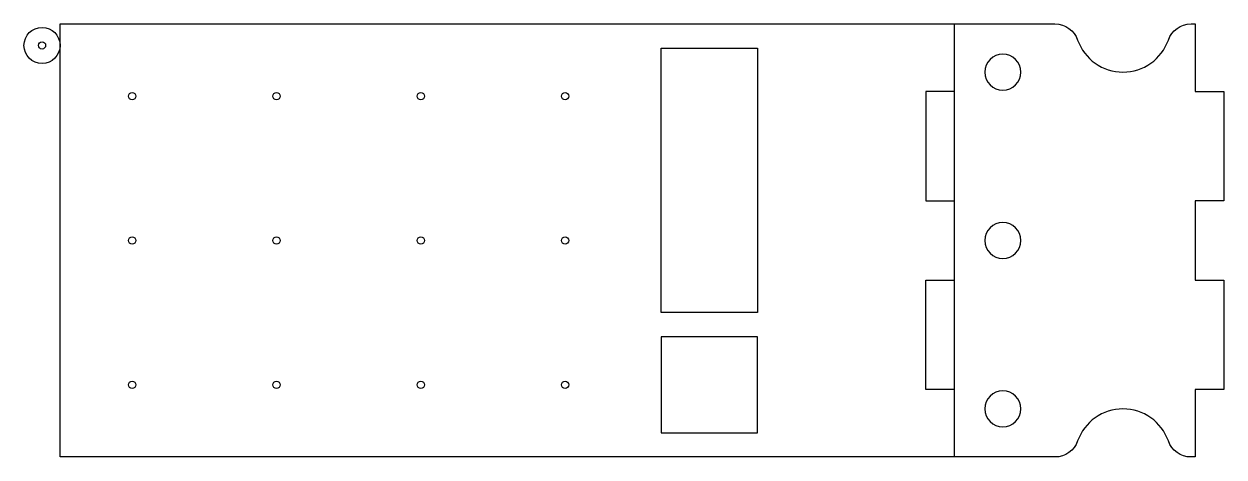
# Model space of a CAD drawing. Header units: millimetres. Extents: x 3594 to 4093, y 2415 to 2595.
import ezdxf

# ---------------------------------------------------------------- set-up
doc = ezdxf.new("R2010")
doc.units = ezdxf.units.MM

# ---------------------------------------------------------------- blocks, each defined once
blk = doc.blocks.new('*U15')
blk.add_circle((0, 0), 1.5)
blk = doc.blocks.new('*U17')
at = {"color": 0, "linetype": 'ByBlock', "lineweight": -2, "transparency": 16777216, "rotation": 90}
for p in [(3639.37, 2564.8), (3639.37, 2504.8), (3639.37, 2444.8)]:
    blk.add_blockref('*U15', p, dxfattribs=at)
blk = doc.blocks.new('*U13')
blk.add_blockref('*U17', (-3639.37, -2444.8))
blk = doc.blocks.new('*U14')
at = {"color": 0, "linetype": 'ByBlock', "lineweight": -2, "transparency": 16777216}
for p in [(3639.37, 2444.8), (3699.37, 2444.8), (3759.37, 2444.8), (3819.37, 2444.8)]:
    blk.add_blockref('*U13', p, dxfattribs=at)
blk = doc.blocks.new('*U46')
blk.add_circle((0, 0), 7.5)
blk = doc.blocks.new('*U47')
at = {"color": 0, "linetype": 'ByBlock', "lineweight": -2, "transparency": 16777216, "rotation": 270}
for p in [(4215.16, 2598.35), (4215.16, 2528.35), (4215.16, 2458.35)]:
    blk.add_blockref('*U46', p, dxfattribs=at)

msp = doc.modelspace()

# ---------------------------------------------------------------- linework, layer by layer
msp.add_line((3981.37, 2414.8), (3981.37, 2594.8))
msp.add_lwpolyline([(4023.09, 2594.8, -0.317837), (4032.51, 2588.13, 0.707107), (4070.23, 2588.13, -0.317837), (4079.65, 2594.8), (4081.37, 2594.8), (4081.37, 2566.79), (4093.37, 2566.79), (4093.37, 2521.27), (4081.37, 2521.27), (4081.37, 2488.32), (4093.37, 2488.32), (4093.37, 2442.8), (4081.37, 2442.8), (4081.37, 2414.8), (4079.65, 2414.8, -0.317837), (4070.23, 2421.46, 0.707107), (4032.51, 2421.46, -0.317837), (4023.09, 2414.8), (3609.37, 2414.8), (3609.37, 2594.8)], format="xyb", close=True)
for points in [[(3899.37, 2474.8), (3859.37, 2474.8), (3859.37, 2584.8), (3899.37, 2584.8)], [(3899.37, 2464.8), (3859.37, 2464.8), (3859.37, 2424.8), (3899.37, 2424.8)]]:
    msp.add_lwpolyline(points, close=True)
for points in [[(3981.37, 2566.79), (3969.37, 2566.79), (3969.37, 2521.27), (3981.37, 2521.27)], [(3981.37, 2442.8), (3969.37, 2442.8), (3969.37, 2488.32), (3981.37, 2488.32)]]:
    msp.add_lwpolyline(points)
for radius in [7.5, 1.5]:
    msp.add_circle((3601.87, 2585.9), radius)

# ---------------------------------------------------------------- block references
at = {"xscale": -1}
msp.add_blockref('*U47', (8216.53, -23.55), dxfattribs=at)
msp.add_blockref('*U14', (0, 0))

doc.saveas('drawing.dxf')
